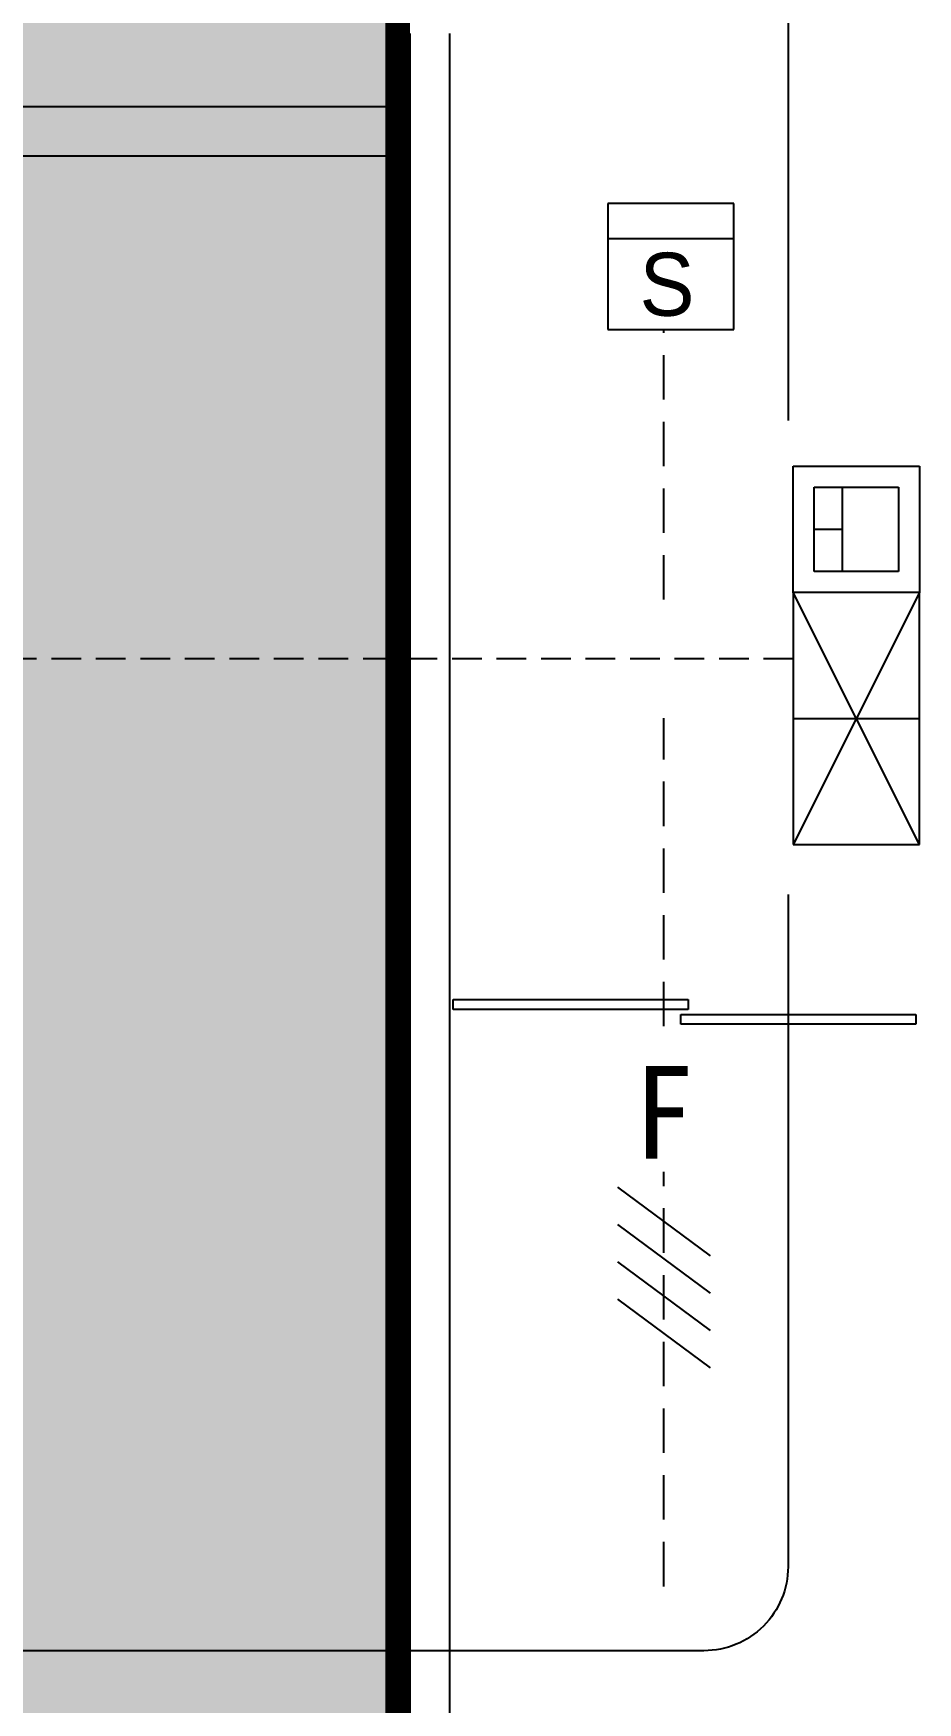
# Model space of a CAD drawing. Header units: millimetres. Extents: x 1710 to 94914, y 1329 to 63037.
# Drawn here: x 22099 to 25674, y 35939 to 42694 of the extents above; entities that cross this region are included whole.
import ezdxf
from ezdxf.enums import TextEntityAlignment as Align

# ---------------------------------------------------------------- set-up
doc = ezdxf.new("R2010")
doc.units = ezdxf.units.MM
doc.header["$LTSCALE"] = 120
doc.linetypes.add('HIDDENX2', pattern=[0.75, 0.5, -0.25])
for name, color, linetype in [('6구역', 51, 'Continuous'), ('ARCH', 9, 'Continuous'), ('DET', 2, 'Continuous'), ('DET-S', 2, 'Continuous'), ('exit-l', 3, 'Continuous'), ('fire', 2, 'Continuous'), ('fire-l', 4, 'Continuous'), ('strobe-l', 4, 'Continuous'), ('공사제외', 5, 'Continuous')]:
    doc.layers.add(name, color=color, linetype=linetype)
doc.styles.add('ghs', font='')
doc.styles.add('돋움', font='')
doc.styles.get('ghs').set_extended_font_data('Dotum')
doc.styles.get('돋움').set_extended_font_data('DotumChe')

# ---------------------------------------------------------------- blocks, each defined once
blk = doc.blocks.new('e-01')
at = {"layer": 'DET'}
for p, q in [((1.5, 1.5), (-1.5, 1.5)), ((-1.5, 1.5), (-1.5, -1.5)), ((1.5, -1.5), (1.5, 1.5)), ((1.5, 0.66), (-1.5, 0.66))]:
    blk.add_line(p, q, dxfattribs=at)
at = {"layer": 'DET-S'}
blk.add_line((-1.5, -1.5), (1.5, -1.5), dxfattribs=at)
at = {"layer": 'DET', "color": 1, "style": 'ghs'}
blk.add_text('S', height=1.5, dxfattribs=at).set_placement((-0.745, -1.172))
blk = doc.blocks.new('01')
at = {"layer": 'fire'}
for p, q in [((-0.079, 1.25), (-1.937, -1.25)), ((0.929, 1.25), (-0.929, -1.25)), ((1.937, 1.25), (0.079, -1.25)), ((2.944, 1.25), (1.087, -1.25))]:
    blk.add_line(p, q, dxfattribs=at)
blk = doc.blocks.new('e-22')
at = {"layer": 'fire', "lineweight": -3}
for p, q in [((4, 4), (-4, 4)), ((-4, 4), (-4, 0)), ((-4, 0), (4, 4)), ((4, 0), (-4, 4)), ((0, 4), (0, 0)), ((4, 0), (4, 4)), ((-4, 0), (4, 0))]:
    blk.add_line(p, q, dxfattribs=at)
blk = doc.blocks.new('e-31')
at = {"layer": 'fire'}
for p, q in [((-1.5, 0), (-1.5, 3)), ((-1.5, 3), (1.5, 3)), ((1.5, 3), (1.5, 0)), ((-1, 0.5), (-1, 2.5)), ((-1, 2.5), (1, 2.5)), ((0, 1.833), (0, 2.5)), ((1, 2.5), (1, 0.5)), ((-1, 1.833), (1, 1.833)), ((1, 0.5), (-1, 0.5)), ((1.5, 0), (-1.5, 0))]:
    blk.add_line(p, q, dxfattribs=at)

msp = doc.modelspace()

# ---------------------------------------------------------------- hatches: boundary and pattern name
at = {"layer": '공사제외', "linetype": 'Continuous'}
msp.add_hatch(color=253, dxfattribs=at).paths.add_polyline_path([(23571.3, 52274.1), (10031.3, 52274.1), (10031.3, 28344.3), (23571.3, 28344.3)])

# ---------------------------------------------------------------- linework, layer by layer
at = {"layer": '6구역', "linetype": 'Continuous', "const_width": 100, "elevation": 0}
msp.add_lwpolyline([(25778.8, 44357), (23571.3, 44357), (23571.3, 28344.1), (29881.3, 28344.3), (29881.3, 29394.2), (33086.3, 29394.2), (33086.3, 28794.2), (40481.3, 28794.2), (40481.3, 28562.8), (44815.8, 27130.2), (45367.1, 28216.9), (47646.4, 27639), (50928.6, 27153), (53956.4, 27051.3)], dxfattribs=at)
at = {"layer": 'ARCH', "color": 9}
for p, q in [((23571.3, 42724, 0), (23571.3, 31294.2, 0)), ((23621.3, 42694.2, 0), (23621.3, 31264.2, 0)), ((23781.3, 42694.2, 0), (23781.3, 31294.2, 0)), ((14981.3, 42398.1, 0), (23571.3, 42398.1, 0)), ((14981.3, 42198.1, 0), (23571.3, 42198.1, 0)), ((23796.3, 38784.2, 0), (24746.3, 38784.2, 0)), ((23796.3, 38744.2, 0), (23796.3, 38784.2, 0)), ((24746.3, 38784.2, 0), (24746.3, 38744.2, 0)), ((24746.3, 38744.2, 0), (23796.3, 38744.2, 0)), ((24716.3, 38724.2, 0), (25666.3, 38724.2, 0)), ((24716.3, 38684.2, 0), (24716.3, 38724.2, 0)), ((25666.3, 38724.2, 0), (25666.3, 38684.2, 0)), ((25666.3, 38684.2, 0), (24716.3, 38684.2, 0))]:
    msp.add_line(p, q, dxfattribs=at)
at = {"layer": 'fire-l', "linetype": 'HIDDENX2', "ltscale": 3}
for p, q in [((24648, 40402.7, 0), (24648, 41495.7, 0)), ((24648, 38676.2, 0), (24648, 39922.7, 0)), ((24648, 36409.6, 0), (24648, 38086.7, 0))]:
    msp.add_line(p, q, dxfattribs=at)
at = {"layer": 'fire-l', "color": 6, "linetype": 'HIDDENX2', "ltscale": 2}
msp.add_line((25171.3, 40162.7, 0), (15661.3, 40162.7, 0), dxfattribs=at)
at = {"layer": 'strobe-l', "elevation": 0}
msp.add_lwpolyline([(25150, 44513.6), (25150, 41127.2)], dxfattribs=at)
msp.add_lwpolyline([(25150, 39208.9), (25150, 36489.2, -0.414214), (24810, 36149.2), (20627.7, 36149.2)], format="xyb", dxfattribs=at)
at = {"layer": '공사제외', "linetype": 'Continuous', "elevation": 0}
msp.add_lwpolyline([(23571.3, 52274.1), (10031.3, 52274.1), (10031.3, 28344.3), (23571.3, 28344.3)], close=True, dxfattribs=at)

# ---------------------------------------------------------------- block references
at = {"layer": 'exit-l', "color": 6, "linetype": 'HIDDENX2', "ltscale": 2, "rotation": 90}
for name, p, xscale, yscale, zscale in [('e-31', (25681.3, 40687.2, 0), 170, 170, 170), ('e-22', (25681.3, 39922.2, 0), 127.5, 127.5, 127.5)]:
    msp.add_blockref(name, p, dxfattribs=dict(at, xscale=xscale, yscale=yscale, zscale=zscale))
at = {"layer": 'fire-l', "xscale": 170, "yscale": 170, "zscale": 170}
msp.add_blockref('e-01', (24676, 41750.7, 0), dxfattribs=at)
at = {"layer": 'fire-l', "linetype": 'HIDDENX2', "ltscale": 2, "xscale": 150, "yscale": 150, "zscale": 150, "rotation": 90}
msp.add_blockref('01', (24648, 37584, 0), dxfattribs=at)

# ---------------------------------------------------------------- texts
at = {"layer": 'fire', "linetype": 'HIDDENX2', "ltscale": 2, "style": '돋움'}
msp.add_text('F', height=375, dxfattribs=at).set_placement((24648, 38327.7, 0), align=Align.MIDDLE)

doc.saveas('drawing.dxf')
